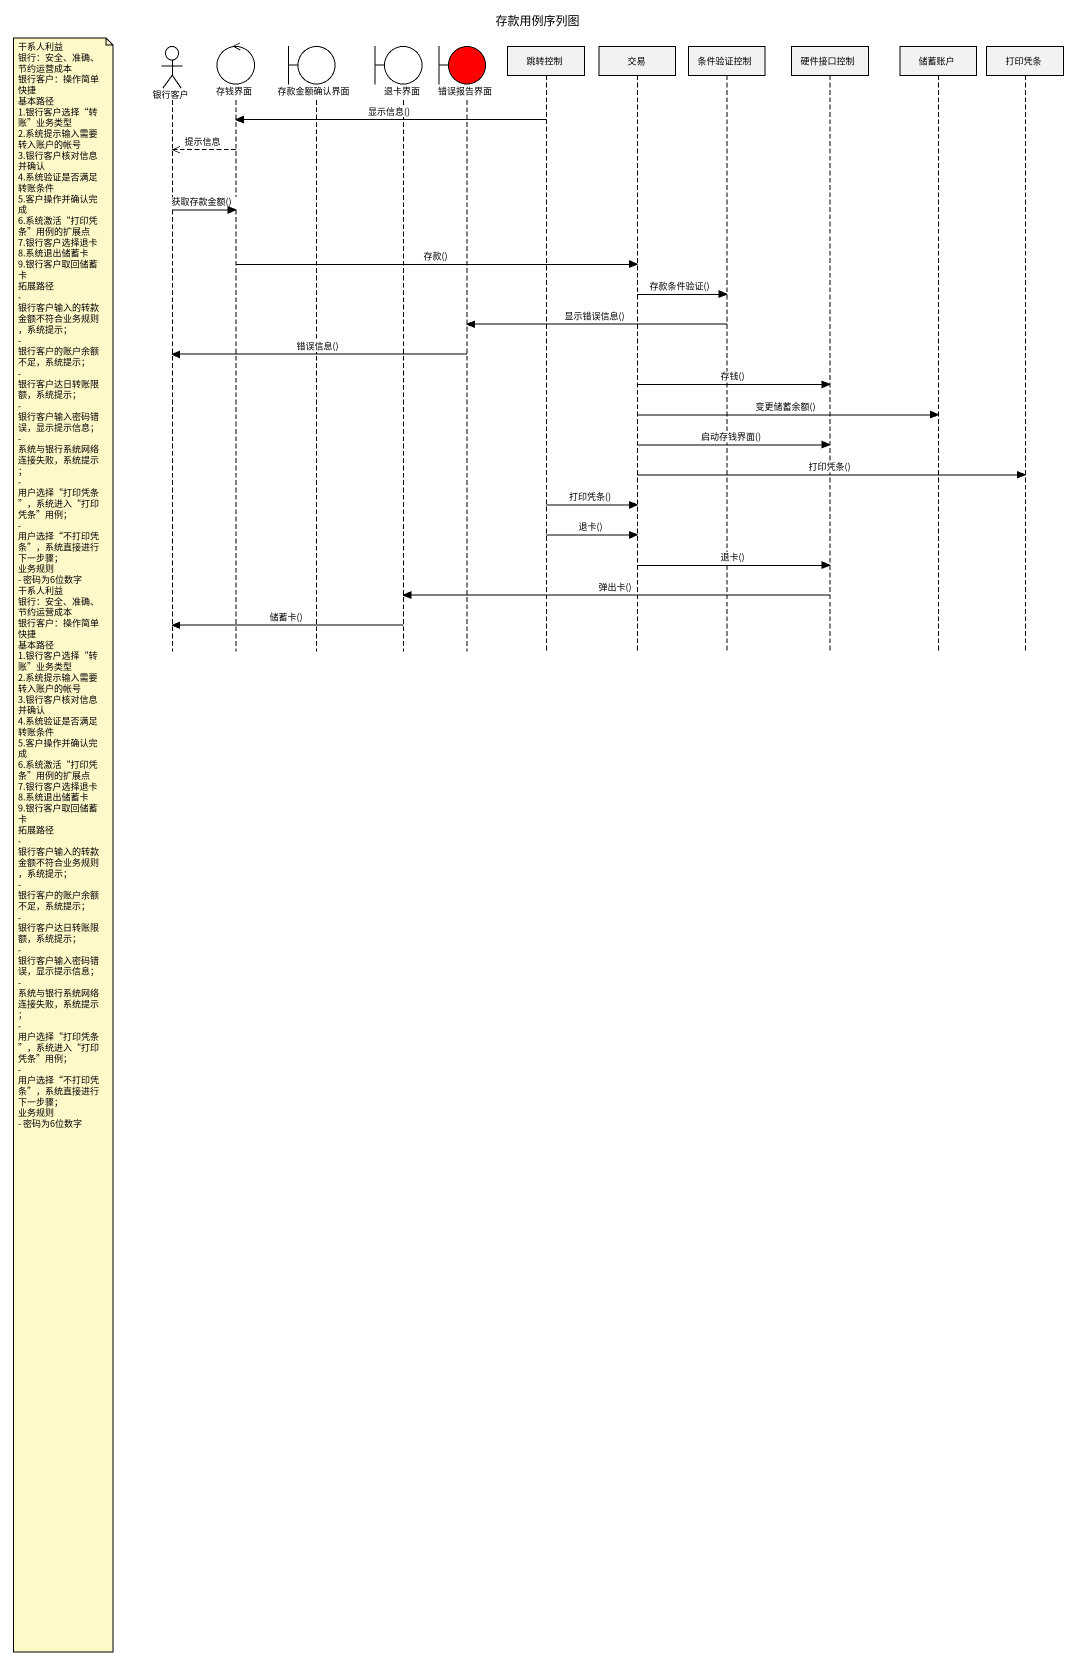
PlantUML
@startuml
title 存款用例序列图
hide footbox
actor 银行客户
control 存钱界面
boundary 存款金额确认界面
boundary 退卡界面
boundary 错误报告界面 #FF0000
participant 跳转控制
participant 交易
participant 条件验证控制
participant 硬件接口控制
participant 储蓄账户
participant 打印凭条

跳转控制 -> 存钱界面 : 显示信息()
存钱界面 -->> 银行客户 : 提示信息
银行客户 -> 存钱界面 : 获取存款金额()
存钱界面 -> 交易 : 存款()
交易 -> 条件验证控制 : 存款条件验证()
条件验证控制 -> 错误报告界面 : 显示错误信息()
错误报告界面 -> 银行客户 : 错误信息()
交易 -> 硬件接口控制 : 存钱()
交易 -> 储蓄账户 : 变更储蓄余额()
交易 -> 硬件接口控制 : 启动存钱界面()
交易 -> 打印凭条 : 打印凭条()
跳转控制 -> 交易 : 打印凭条()
跳转控制 -> 交易 : 退卡()
交易 -> 硬件接口控制 : 退卡()
硬件接口控制 -> 退卡界面 : 弹出卡()
退卡界面 -> 银行客户 : 储蓄卡()
note left of 银行客户
  干系人利益
  银行：安全、准确、节约运营成本
  银行客户：操作简单快捷
  基本路径
  1.银行客户选择“转账”业务类型
  2.系统提示输入需要转入账户的帐号
  3.银行客户核对信息并确认
  4.系统验证是否满足转账条件
  5.客户操作并确认完成
  6.系统激活“打印凭条”用例的扩展点
  7.银行客户选择退卡
  8.系统退出储蓄卡
  9.银行客户取回储蓄卡
  拓展路径
  - 银行客户输入的转款金额不符合业务规则，系统提示；
  - 银行客户的账户余额不足，系统提示；
  - 银行客户达日转账限额，系统提示；
  - 银行客户输入密码错误，显示提示信息；
  - 系统与银行系统网络连接失败，系统提示；
  - 用户选择“打印凭条”，系统进入“打印凭条”用例；
  - 用户选择“不打印凭条”，系统直接进行下一步骤；
  业务规则
  - 密码为6位数字
  干系人利益
  银行：安全、准确、节约运营成本
  银行客户：操作简单快捷
  基本路径
  1.银行客户选择“转账”业务类型
  2.系统提示输入需要转入账户的帐号
  3.银行客户核对信息并确认
  4.系统验证是否满足转账条件
  5.客户操作并确认完成
  6.系统激活“打印凭条”用例的扩展点
  7.银行客户选择退卡
  8.系统退出储蓄卡
  9.银行客户取回储蓄卡
  拓展路径
  - 银行客户输入的转款金额不符合业务规则，系统提示；
  - 银行客户的账户余额不足，系统提示；
  - 银行客户达日转账限额，系统提示；
  - 银行客户输入密码错误，显示提示信息；
  - 系统与银行系统网络连接失败，系统提示；
  - 用户选择“打印凭条”，系统进入“打印凭条”用例；
  - 用户选择“不打印凭条”，系统直接进行下一步骤；
  业务规则
  - 密码为6位数字
end note
@enduml
